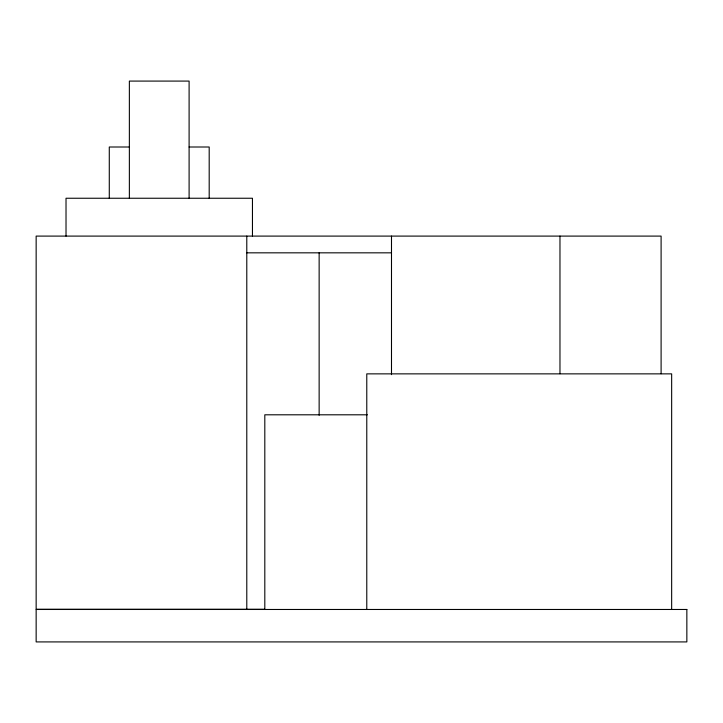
<?xml version="1.0" encoding="UTF-8"?>
<svg xmlns="http://www.w3.org/2000/svg" width="723" height="723" viewBox="0 0 723 723"><rect width="100%" height="100%" fill="white"/><g stroke="black" fill="none" stroke-linecap="round" stroke-linejoin="round"><path stroke-width="1.08" d="M129.363 147.004L109.281 147.004L109.281 198.247M189.101 147.004L209.191 147.004L209.191 198.247M246.787 252.833L391.495 252.833M367.365 414.803L264.808 414.803L264.808 609.471M264.627 609.281L36.15 609.281L36.15 236.096L661.102 236.096L661.102 373.719M671.658 609.471L671.658 373.863L366.778 373.863L366.778 609.471M559.973 236.096L559.973 373.719M391.495 236.096L391.495 374.659M319.141 252.833L319.141 415.264M252.454 236.096L252.454 198.247L66.019 198.247L66.019 236.096M246.787 236.096L246.787 609.281M189.101 198.247L189.101 81.084L129.363 81.084L129.363 198.247M686.85 609.471L36.15 609.471L36.15 641.916L686.85 641.916L686.85 609.471"/></g></svg>
